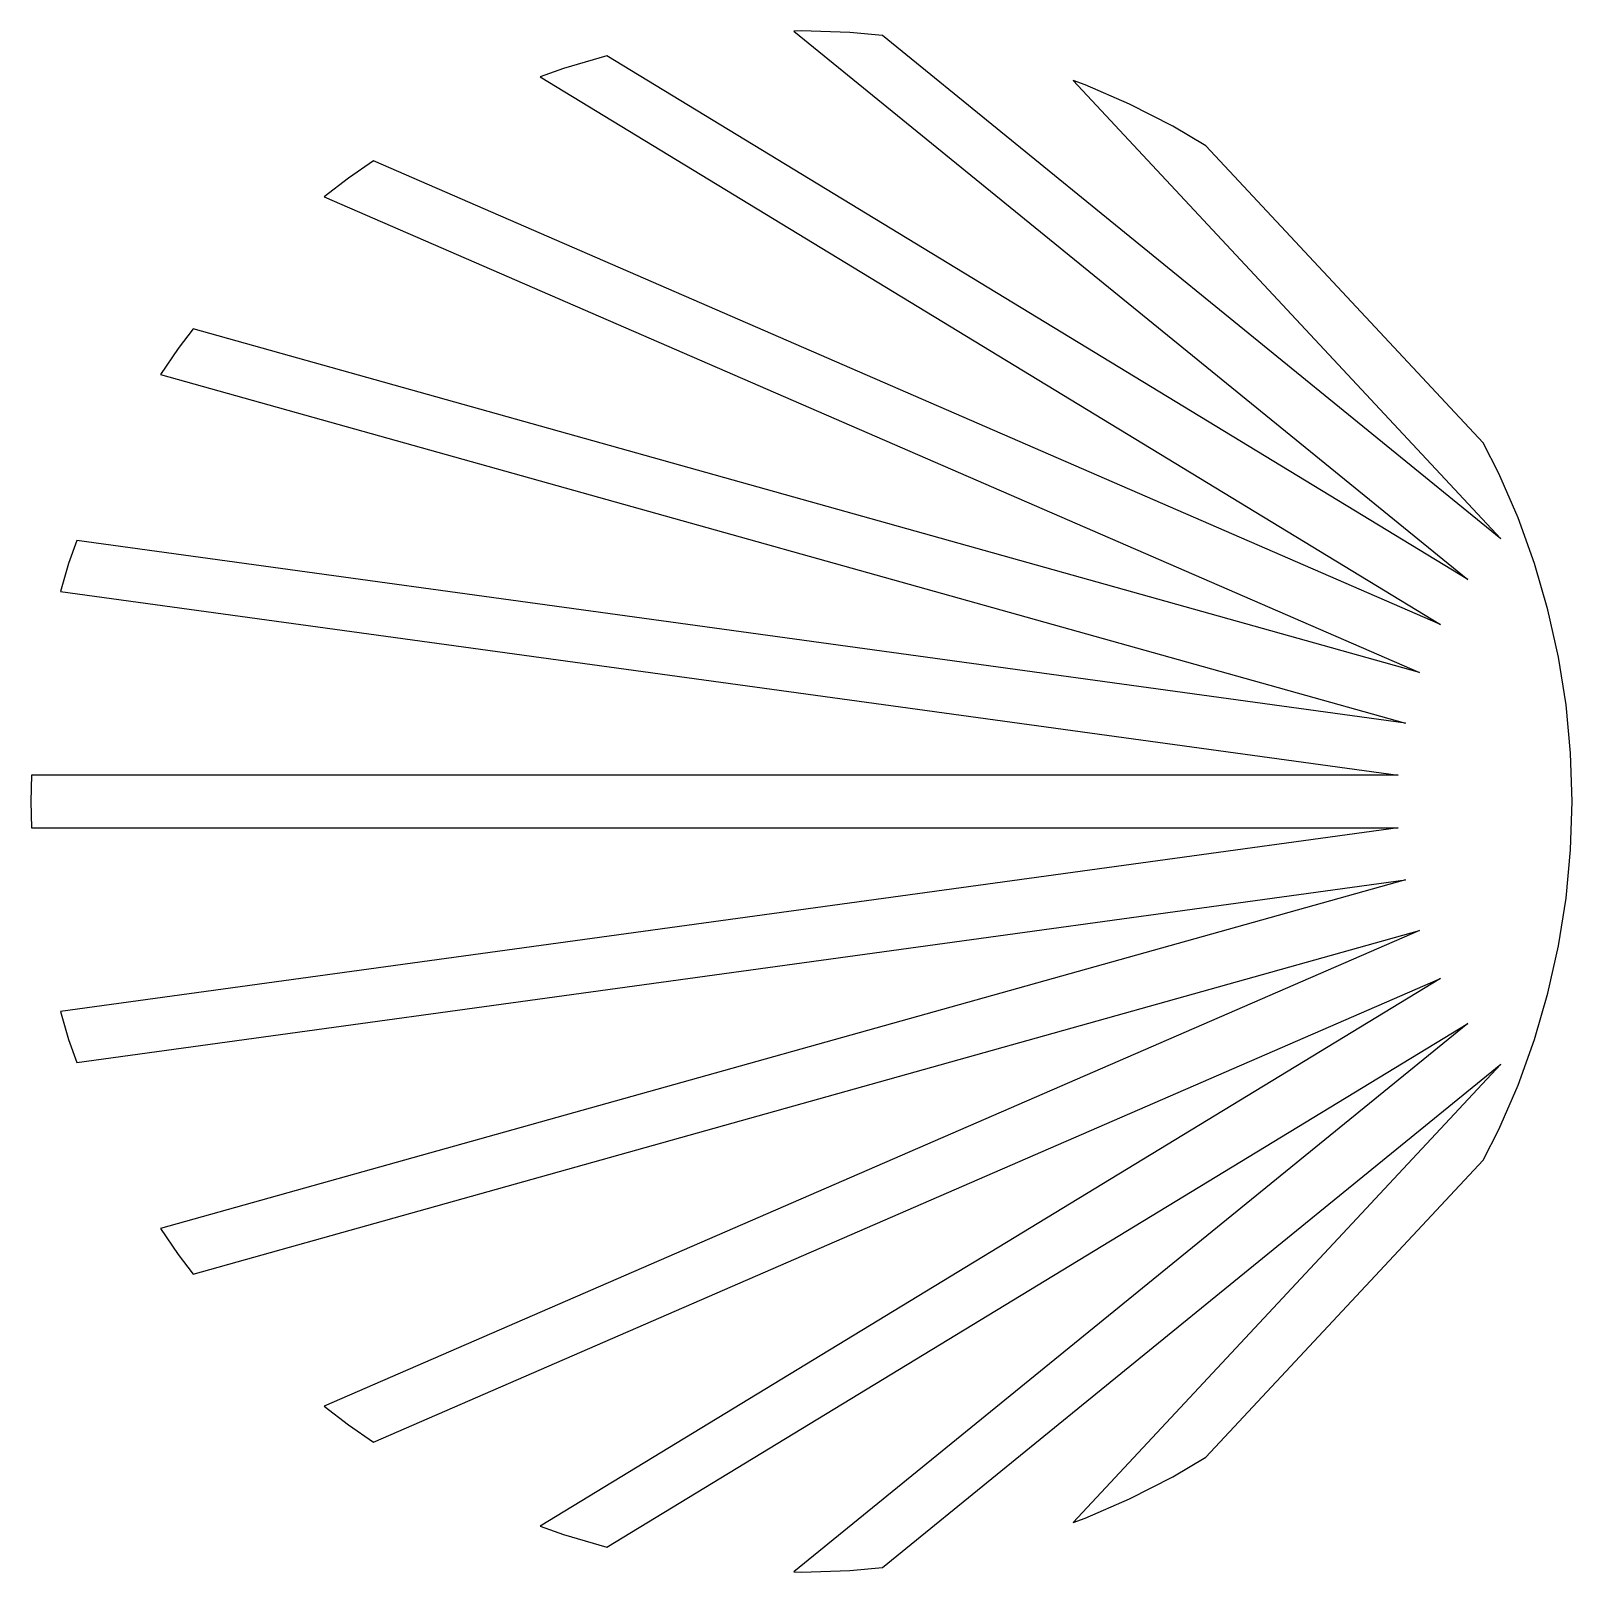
# Model space of a CAD drawing. Header units: metres. Extents: x -44 to 44, y -44 to 44.
import ezdxf

# ---------------------------------------------------------------- set-up
doc = ezdxf.new("R2010")
doc.units = ezdxf.units.M

msp = doc.modelspace()

# ---------------------------------------------------------------- linework, layer by layer
for p, q in [((0, 44), (-0.44301, 43.9861)), ((2.76277, 43.9132), (0, 44)), ((-0.44301, 43.9861), (38.0426, 12.6757)), ((4.6156, 43.738), (2.76277, 43.9132)), ((39.9358, 15.0029), (4.6156, 43.738)), ((-11.1132, 42.568), (-13.5967, 41.8465)), ((38.0426, 12.6757), (-11.1132, 42.568)), ((-13.5967, 41.8465), (-14.9182, 41.3707)), ((-14.9182, 41.3707), (36.4839, 10.1124)), ((16.1975, 40.9102), (15.5085, 41.1582)), ((15.5085, 41.1582), (39.9358, 15.0029)), ((18.7343, 39.8124), (16.1975, 40.9102)), ((21.1972, 38.5575), (18.7343, 39.8124)), ((23.085, 37.441), (21.1972, 38.5575)), ((38.9198, 20.4861), (23.085, 37.441)), ((-24.4293, 36.5708), (-25.8625, 35.5967)), ((36.4839, 10.1124), (-24.4293, 36.5708)), ((-25.8625, 35.5967), (-27.2462, 34.5235)), ((-27.2462, 34.5235), (35.2887, 7.36079)), ((-34.7305, 26.9793), (-35.5967, 25.8625)), ((35.2887, 7.36079), (-34.7305, 26.9793)), ((-35.5967, 25.8625), (-36.5993, 24.3873)), ((-36.5993, 24.3873), (34.4793, 4.47206)), ((39.8124, 18.7343), (38.9198, 20.4861)), ((40.9102, 16.1975), (39.8124, 18.7343)), ((41.8465, 13.5967), (40.9102, 16.1975)), ((-41.3779, 14.8984), (-41.8465, 13.5967)), ((34.4793, 4.47206), (-41.3779, 14.8984)), ((-41.8465, 13.5967), (-42.3108, 11.9984)), ((42.6176, 10.9424), (41.8465, 13.5967)), ((-42.3108, 11.9984), (34.0708, 1.5)), ((43.2206, 8.24477), (42.6176, 10.9424)), ((43.653, 5.51465), (43.2206, 8.24477)), ((43.9132, 2.76277), (43.653, 5.51465)), ((44, 0), (43.9132, 2.76277)), ((-43.9529, 1.5), (-44, 0)), ((34.0708, 1.5), (-43.9529, 1.5)), ((-44, 0), (-43.9529, -1.5)), ((43.9132, -2.76277), (44, 0)), ((-43.9529, -1.5), (34.0708, -1.5)), ((34.0708, -1.5), (-42.3108, -11.9984)), ((43.653, -5.51465), (43.9132, -2.76277)), ((-41.3779, -14.8984), (34.4793, -4.47206)), ((34.4793, -4.47206), (-36.5993, -24.3873)), ((43.2206, -8.24477), (43.653, -5.51465)), ((-34.7305, -26.9793), (35.2887, -7.36079)), ((35.2887, -7.36079), (-27.2462, -34.5235)), ((42.6176, -10.9424), (43.2206, -8.24477)), ((-24.4293, -36.5708), (36.4839, -10.1124)), ((36.4839, -10.1124), (-14.9182, -41.3707)), ((41.8465, -13.5967), (42.6176, -10.9424)), ((-42.3108, -11.9984), (-41.8465, -13.5967)), ((-11.1132, -42.568), (38.0426, -12.6757)), ((38.0426, -12.6757), (-0.44301, -43.9861)), ((-41.8465, -13.5967), (-41.3779, -14.8984)), ((40.9102, -16.1975), (41.8465, -13.5967)), ((4.6156, -43.738), (39.9358, -15.0029)), ((39.9358, -15.0029), (15.5085, -41.1582)), ((39.8124, -18.7343), (40.9102, -16.1975)), ((38.9198, -20.4861), (39.8124, -18.7343)), ((23.085, -37.441), (38.9198, -20.4861)), ((-36.5993, -24.3873), (-35.5967, -25.8625)), ((-35.5967, -25.8625), (-34.7305, -26.9793)), ((-27.2462, -34.5235), (-25.8625, -35.5967)), ((-25.8625, -35.5967), (-24.4293, -36.5708)), ((21.1972, -38.5575), (23.085, -37.441)), ((18.7343, -39.8124), (21.1972, -38.5575)), ((16.1975, -40.9102), (18.7343, -39.8124)), ((15.5085, -41.1582), (16.1975, -40.9102)), ((-14.9182, -41.3707), (-13.5967, -41.8465)), ((-13.5967, -41.8465), (-11.1132, -42.568)), ((-0.44301, -43.9861), (0, -44)), ((0, -44), (2.76277, -43.9132)), ((2.76277, -43.9132), (4.6156, -43.738))]:
    msp.add_line(p, q)

doc.saveas('drawing.dxf')
